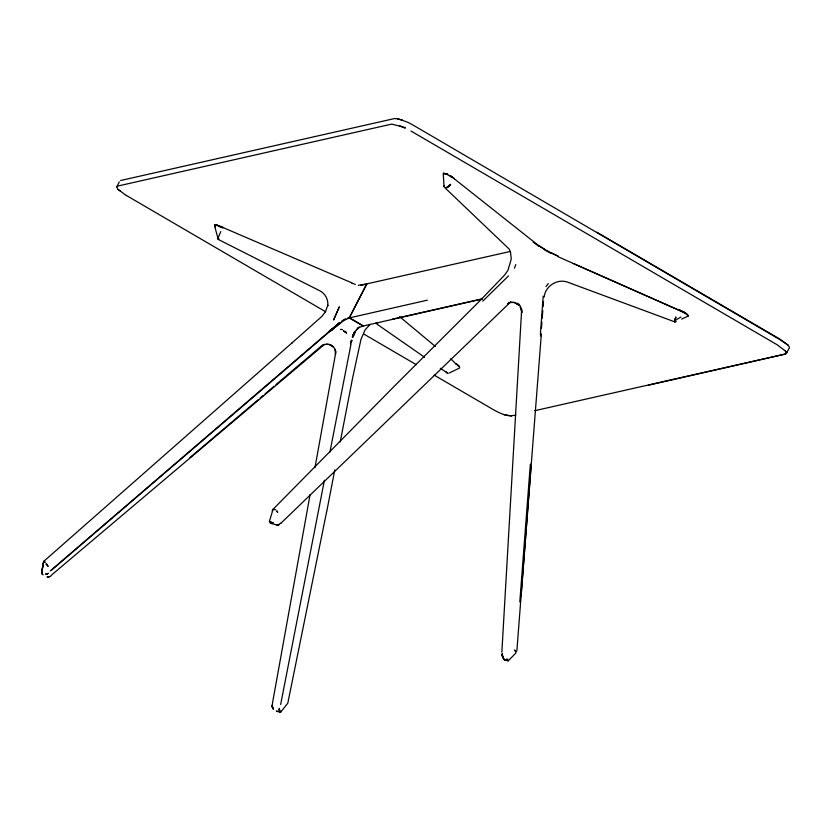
<?xml version="1.0" encoding="UTF-8"?>
<svg xmlns="http://www.w3.org/2000/svg" width="831" height="831" viewBox="0 0 831 831"><rect width="100%" height="100%" fill="white"/><g stroke="black" fill="none" stroke-linecap="round" stroke-linejoin="round"><path stroke-width="1.25" d="M331.361 345.166C334.394 346.911 336.347 350.89 335.454 354.235L314.959 467.697M335.454 354.235L335.693 351.409M501.851 652.179L521.494 312.383M351.222 340.243L350.537 343.754M540.358 334.789L543.194 296.179M519.801 601.976L530.334 464.145M540.836 335.973L541.033 333.439M541.428 328.359L541.916 322.013M542.207 318.211L542.799 310.597M543.09 306.795L543.484 301.715M516.861 651.026L531.092 465.848M521.079 595.941L541.282 334.758M443.796 173.18L443.733 173.897L443.796 173.18L447.722 174.209M450.35 358.919C451.835 358.815 457.621 366.668 456.105 363.625M272.09 706.558L273.503 709.331L272.09 706.558L272.63 702.299L310.119 494.466M674.585 321.057L675.748 317.172L674.73 321.774L675.021 319.26M681.732 319.094L688.047 316.112M279.164 524.652L276.505 524.704L278.977 524.704L278.52 525.026L277.544 525.161L281.179 522.948M43.399 562.473L45.019 562.068L43.399 562.473L41.55 573.463L43.212 574.907M544.222 297.062C545.074 286.082 557.549 278.229 567.864 282.26L675.011 321.95L675.904 321.358L675.011 321.95M41.55 573.463L43.326 563.003L41.664 573.619L42.35 573.016M326.697 511.73L334.8 469.879M340.211 441.978L352.489 378.572L361.007 339.245L365.11 329.865L370.055 324.474M280.649 704.511L324.433 480.225M329.897 452.189L351.046 343.868M326.562 512.104L287.796 703.182L280.681 712.146L276.401 711.024L277.949 711.783M291.785 343.13L321.867 316.403L325.472 311.77L327.788 305.174L327.757 305.901C328.577 299.835 325.316 293.623 319.873 290.819L218.283 239.453L214.554 225.772L215.032 224.848L214.824 225.492M446.299 187.609L449.841 185.168L447.494 187.432L444.865 187.702L509.216 249.113L510.535 252.188L511.252 259.106L507.99 270.21L504.614 275.071L480.131 300.531L394.434 386.072L273.108 509.258L269.306 521.681L273.544 522.813M443.91 185.542L444.097 186.944L443.214 173.471L447.587 174.292L444.907 173.679M688.016 316.372L687.175 314.585L679.509 310.14M675.748 317.172L675.021 320.371L680.973 317.068M218.491 236.606L218.023 238.071L220.797 231.558M353.237 336.223L355.232 331.829L352.697 337.261L353.871 334.405M215.156 225.44L215.385 224.837L217.078 225.159L223.009 227.549L222.615 227.964L216.891 225.232L214.71 225.149M514.431 268.184L515.781 264.611M352.375 337.199L354.39 332.161L359.085 327.061M521.754 309.329C521.775 319.197 522.855 304.302 516.913 303.201M279.071 709.84L279.268 708.365L279.6 710.225L279.32 709.259M354.39 332.161L352.406 336.43L353.518 334.394M363.355 325.918L349.3 317.712L366.887 283.973L360.747 285.345M482.531 298.931L363.189 326.012L349.29 317.92L366.648 283.932L510.089 251.492M116.797 186.736L119.29 181.927M534.8 410.691L785.949 353.85L789.45 347.888M331.974 328.899L329.294 331.008L339.806 322.418L331.382 330.229L345.073 319.509L349.508 318.169M546.009 286.602L548.325 283.589M272.142 510.961L273.108 509.258L275.882 509.86M218.283 239.453L218.865 238.819L218.2 239.203M515.76 653.114L508.24 660.842L503.939 659.617L504.749 660.011M482.749 301.154L508.489 275.923M281.283 522.886L509.694 302.848M356.541 329.865L359.148 327.352M331.382 330.229L334.955 326.863M280.099 712.437L279.174 710.453L279.746 710.9M335.579 326.884L339.661 323.602M292.128 342.798L43.96 561.185L44.365 561.818M50.317 570.887L330.946 330M329.699 331.486L51.719 569.962M343.826 320.569L345.852 319.374M190.029 457.549L258.192 399.701M260.165 398.018L263.126 395.504M265.099 393.832L273.991 386.28M275.965 384.608L321.41 346.039C324.817 343.203 330.229 343.691 333.241 346.891M49.59 576.579C43.316 576.527 50.172 578.189 51.802 574.823L323.913 344.865M329.814 331.652L332.67 329.419M331.102 330.156L332.442 329.128M339.63 322.989L335.651 325.845M509.756 302.557L507.596 303.762L511.003 301.882L509.756 302.557L514.462 302.401L518.679 304.956M341.634 321.182L345.083 318.979M503.295 658.599L503.15 657.737L503.461 659.087M448.927 373.181L459.501 368.06L459.585 367.105L456.479 364.248M357.299 328.349L362.887 325.981M321.41 346.039L324.152 344.46M271.083 523.385L270.158 523.052L271.612 523.25M358.327 285.282L366.429 284.067M349.29 317.92L427.331 300.168M648.658 385.148L785.409 354.079L786.199 352.998L785.357 350.973L777.068 344.72L411.023 131.059M120.588 180.514L394.507 118.563L397.987 118.76L408.177 122.437L413.838 125.543L779.769 339.505L788.162 345.177L789.45 347.368M392.315 319.187L481.866 298.931M515.822 414.949C507.616 417.567 499.379 413.007 492.388 409.101L434.177 375.124M347.493 318.065L349.3 317.712M511.481 416.03L503.908 414.627M326.448 344.252L329.034 344.429L333.428 346.859M340.367 329.388L342.517 329.554M511.865 302.318L514.264 302.536L518.554 304.987M376.038 322.895L377.804 323.207M216.933 225.128L222.666 227.403L218.906 226.406M397.488 118.999L402.339 119.986M507.855 659.783L506.744 658.931L508.24 660.842L504.957 659.845M271.166 523.488L277.668 525.171M405.258 127.569L391.692 124.099L117.763 186.051L116.787 187.245L118.085 189.447L126.405 195.565M351.648 282.997L355.315 284.41M222.947 227.517L351.742 282.82M573.245 263.489L684.682 312.757L558.255 256.8M399.659 125.761L405.196 128.275M447.057 372.839L447.784 373.181L440.253 368.247M551.389 253.019L544.513 249.3M550.714 253.206L544.357 249.747M447.265 174.531L452.012 177.46M596.824 232.213L779.852 339.09L788.162 345.177M126.354 195.441L325.607 311.75M363.656 333.958L416.269 364.674M456.281 363.77L459.533 366.72L456.427 363.864M346.496 332.951L343.473 330.863L346.496 332.951L345.509 331.299M376.817 324.038L424.599 357.268M118.085 189.447L120.537 191.192M538.446 245.467L450.246 175.601L454.443 178.707M533.222 242.226L538.623 246.142M399.534 316.621L435.402 346.475M785.357 350.973L786.947 352.697M688.193 315.188L685.17 312.726L679 309.797L684.796 312.529L687.175 314.585M214.554 225.772L215.53 226.936M504.085 659.118L503.607 658.412L503.981 659.471M45.923 563.823L46.411 564.727M446.122 371.873L446.517 372.641M280.047 710.713L280.681 712.146M520.081 306.93L521.162 309.402M334.664 348.864L335.568 351.378M521.203 309.111L521.525 312.176M335.402 351.139L335.475 354.255M272.277 705.311L272.661 708.479L272.277 705.311M502.34 653.498L501.903 655.472L503.368 657.342L501.903 655.472L501.799 654.599L502.662 656.459L502.34 653.498M351.856 340.357L351.336 342.008L351.856 340.357M44.261 561.018L43.628 562.369L44.729 562.088L43.669 561.901L44.261 561.018M335.09 316.507L333.595 319.966L339.328 306.847L335.09 316.507M447.67 187.079L450.568 184.389L447.67 187.079M48.146 573.348C47.107 575.083 43.17 573.629 46.837 574.107L48.146 573.348M49.081 576.704L47.554 576.974L49.081 576.704M270.688 521.826L269.66 521.556L270.688 521.826M515.698 651.629L514.503 650.019L516.259 652.044L515.698 651.629M557.923 256.073L550.86 252.728L557.923 256.073M544.461 249.248L538.706 245.633L544.461 249.248M277.315 511.491L276.796 510.92L277.668 512.426L277.315 511.491M48.021 566.212L46.588 564.145L48.021 566.212"/></g></svg>
